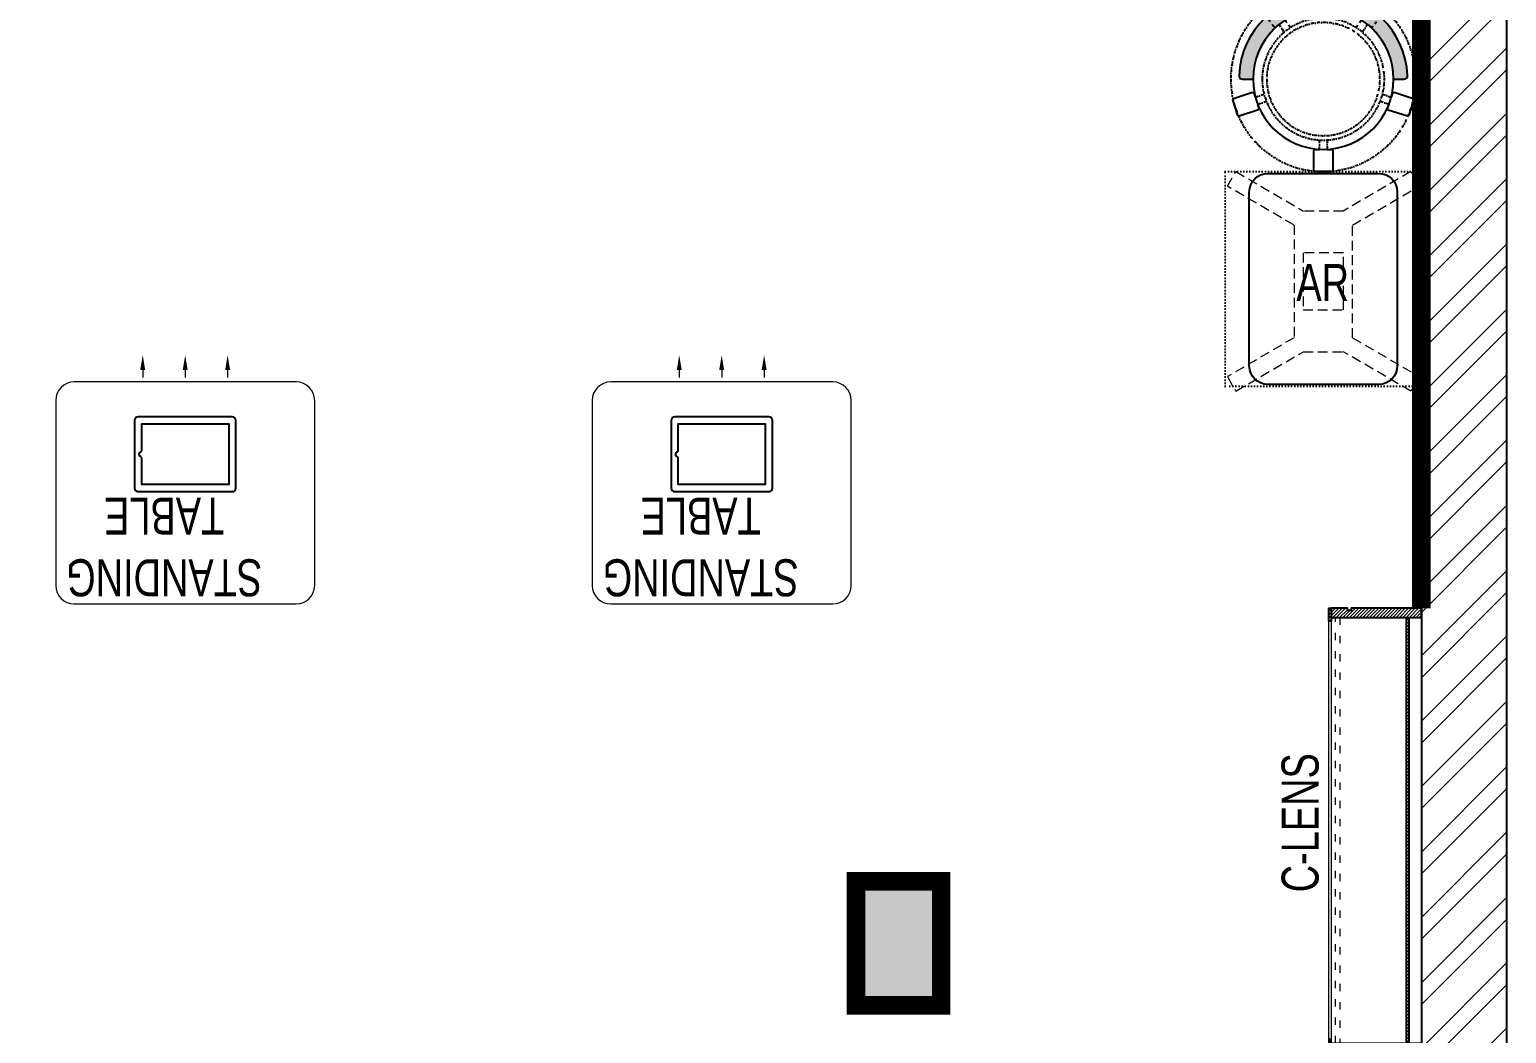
# Model space of a CAD drawing. Header units: feet. Extents: x 3247781 to 3254843, y -5730198 to -5713034.
# Drawn here: x 3250852 to 3254843, y -5720389 to -5717676 of the extents above; entities that cross this region are included whole.
import ezdxf

# ---------------------------------------------------------------- set-up
doc = ezdxf.new("R2010")
doc.units = ezdxf.units.FT
doc.header["$LTSCALE"] = 33
doc.header["$MEASUREMENT"] = 0
for name, pattern in [('ACAD_ISO03W100', [30, 12, -18]), ('DASHDOT2', [0.5, 0.25, -0.125, 0, -0.125]), ('DOT', [0.25, 0, -0.25]), ('HIDDEN2', [4.7624999999999975, 3.174999999999998, -1.587499999999999])]:
    doc.linetypes.add(name, pattern=pattern)
for name, color, linetype, lineweight in [('A-COL', 243, 'Continuous', 9), ('column hatch', 5, 'Continuous', 0), ('HATCH', 9, 'Continuous', 9), ('LENS-DIM', 252, 'Continuous', 5), ('LENS-TEXT', 31, 'Continuous', 5), ('LK-FF&E FLOOR', 1, 'Continuous', 9), ('LK-FF&E WALL', 1, 'Continuous', 9), ('LK-MIRROR', 133, 'Continuous', 13), ('LN-ELEVATION-1', 81, 'Continuous', 25), ('LN-ELEVATION-2', 103, 'Continuous', 20), ('LN-ELEVATION-3', 125, 'Continuous', 18), ('LN-ELEVATION-4', 145, 'Continuous', 13), ('LN-HATCH', 251, 'Continuous', 0), ('PLANO-TXT', 252, 'Continuous', 5)]:
    doc.layers.add(name, color=color, linetype=linetype, lineweight=lineweight)
doc.layers.add('A-WALL', color=1, linetype='Continuous')
doc.styles.add('LK TXT', font='GILC____.TTF', dxfattribs={"height": 100})

# ---------------------------------------------------------------- blocks, each defined once
blk = doc.blocks.new('JJ SH 1200')
at = {"layer": 'LN-HATCH', "ltscale": 0.5}
h = blk.add_hatch(dxfattribs=at)
h.set_pattern_fill('ANSI31', color=256, scale=2)
h.set_pattern_definition([(45, (4097187.330767878, 1708800.267299229), (-4.490128060534575, 4.490128060534575), [])])
h.paths.add_polyline_path([(792.0591651862488, 220), (792.0591651862488, 30), (786.0591651862486, 30), (786.0591651862486, 20), (792.0591651862488, 20), (792.0591651862488, -24), (767.0591651862488, -24), (767.0591651862488, 220)])
h.paths.add_polyline_path([(-382.9408348137513, 180), (767.0591651862488, 180), (767.0591651862488, 186), (-382.9408348137513, 186)])
h.paths.add_polyline_path([(757.0591651862486, -24), (757.0591651862486, -30), (792.0591651862488, -30), (792.0591651862488, -24)])
h.paths.add_polyline_path([(-407.9408348137512, 220), (-407.9408348137512, 30), (-401.9408348137512, 30), (-401.9408348137512, 20), (-407.9408348137512, 20), (-407.9408348137512, -24), (-382.9408348137513, -24), (-382.9408348137513, 220)])
h.paths.add_polyline_path([(-372.9408348137513, -24), (-372.9408348137513, -30), (-407.9408348137512, -30), (-407.9408348137512, -24)])
at = {"layer": 'LN-ELEVATION-1', "ltscale": 0.5}
for points in [[(-407.9408348137512, 220), (-407.9408348137512, 30), (-401.9408348137512, 30), (-401.9408348137512, 20), (-407.9408348137512, 20), (-407.9408348137512, -24), (-382.9408348137513, -24), (-382.9408348137513, 220)], [(792.0591651862488, 220), (792.0591651862488, 30), (786.0591651862486, 30), (786.0591651862486, 20), (792.0591651862488, 20), (792.0591651862488, -24), (767.0591651862488, -24), (767.0591651862488, 220)], [(-382.9408348137513, 180), (767.0591651862488, 180), (767.0591651862488, 186), (-382.9408348137513, 186)], [(-372.9408348137513, -24), (-372.9408348137513, -30), (-407.9408348137512, -30), (-407.9408348137512, -24)], [(757.0591651862486, -24), (757.0591651862486, -30), (792.0591651862488, -30), (792.0591651862488, -24)]]:
    blk.add_lwpolyline(points, close=True, dxfattribs=at)
at = {"layer": 'LN-ELEVATION-3', "ltscale": 0.5}
for p, q in [((767.0591651862488, 220), (-382.9408348137513, 220)), ((757.0591651862486, -24), (-372.9408348137513, -24)), ((-372.9408348137513, -30), (757.0591651862486, -30))]:
    blk.add_line(p, q, dxfattribs=at)
at = {"layer": 'LN-ELEVATION-4', "linetype": 'ACAD_ISO03W100', "ltscale": 0.05}
blk.add_lwpolyline([(767.0591651862488, 0), (-382.9408348137513, 0), (-382.9408348137513, -12), (767.0591651862488, -12)], close=True, dxfattribs=at)
blk = doc.blocks.new('A$Cc7330e11')
at = {"layer": 'column hatch'}
h = blk.add_hatch(color=8, dxfattribs=at)
h.dxf.hatch_style = 1
h.paths.add_polyline_path([(4393.000000238418, -14042.90992643218), (4163.000000238418, -14042.90992643218), (4163.000000238418, -14381.61428965907), (4393.000000238418, -14381.61428965907)])
h.paths.add_polyline_path([(1472.000000119209, -14042.90992643218), (1242.000000119209, -14042.90992643218), (1242.000000119209, -14381.61428965907), (1472.000000119209, -14381.61428965907)])
h.paths.add_polyline_path([(1472.000000119209, -12893.61428965907), (1242.000000119209, -12893.61428965907), (1242.000000119209, -13353.61428965907), (1472.000000119209, -13353.61428965907)])
h.paths.add_polyline_path([(4393.000000238418, -13002.18478967529), (4163.000000238418, -13002.18478967529), (4163.000000238418, -13353.61428965907), (4393.000000238418, -13353.61428965907)])
h.paths.add_polyline_path([(7062.000000476837, -9229.614289301448), (6832.000000476837, -9229.614289301448), (6832.000000476837, -9689.614289420659), (7062.000000476837, -9689.614289420659)])
h.paths.add_polyline_path([(4393.000000238418, -9229.614289301448), (4163.000000238418, -9229.614289301448), (4163.000000238418, -9689.614289420659), (4393.000000238418, -9689.614289420659)])
h.paths.add_polyline_path([(1472.000000119209, -9233.114289420657), (1242.000000119209, -9233.114289420657), (1242.000000119209, -9693.114289420657), (1472.000000119209, -9693.114289420657)])
h.paths.add_polyline_path([(1472.000000119209, -4659.61428894382), (1242.000000119209, -4659.61428894382), (1242.000000119209, -4998.31865228992), (1472.000000119209, -4998.31865228992)])
h.paths.add_polyline_path([(5534.000000476837, -4191.61428894382), (5304.000000476837, -4191.61428894382), (5304.000000476837, -4526.61428894382), (5534.000000476837, -4526.61428894382)])
h.paths.add_polyline_path([(5534.000000476837, -1224.614288705401), (5304.000000476837, -1224.614288705401), (5304.000000476837, -1774.614288705401), (5534.000000477768, -1774.614288705401)])
h.paths.add_polyline_path([(1472.000000119209, -1224.614288705401), (1242.000000119209, -1224.614288705401), (1242.000000119209, -1771.614288705401), (1472.000000119209, -1771.614288705401)])
h.paths.add_polyline_path([(1472.000000119209, 2750.385711652227), (1242.000000119209, 2750.385711652227), (1242.000000119209, 2295.385711533018), (1472.000000119209, 2295.385711533018)])
h.paths.add_polyline_path([(5534.000000476837, 2525.385711533017), (5304.000000476837, 2525.385711533017), (5304.000000476837, 2070.385711533018), (5534.000000476837, 2070.385711533018)])
at = {"layer": 'LN-HATCH'}
h = blk.add_hatch(dxfattribs=at)
h.set_pattern_fill('ANSI32', color=256, scale=333, angle=180)
h.set_pattern_definition([(225, (-8172983.39483943, 5276750), (88.29995930067012, -88.29995930067015), []), (225, (-8173042.261478865, 5276750), (88.29995930067012, -88.29995930067015), [])])
h.paths.add_polyline_path([(7062.000000476837, 1408.541238767095), (6832.000000476837, 1408.541238767095), (6832.000000476837, -9229.614289301448), (7062.000000476837, -9229.614289301448)])
h.paths.add_polyline_path([(230, 1408.541238767095), (0, 1408.541238767095), (0, -5004.61428894382), (1242.000000119209, -5004.61428894382), (1242.000000119209, -4998.31865228992), (1242.000000119209, -4774.614288943819), (230, -4774.614288943819)])
h.paths.add_polyline_path([(1472.000000119209, -4998.31865228992), (1242.000000119209, -4998.31865228992), (1242.000000119209, -5004.61428894382), (1242.000000119209, -8214.114289182238), (1242.000000119209, -9233.114289420657), (1472.000000119209, -9233.114289420657)])
h.paths.add_polyline_path([(1472.000000119209, -9693.114289420657), (1242.000000119209, -9693.114289420657), (1242.000000119209, -11158.17038645129), (1472.000000119209, -11158.17038645129)])
h.paths.add_polyline_path([(1472.000000119209, -13353.61428965907), (1242.000000119209, -13353.61428965907), (1242.000000119209, -14042.90992643218), (1472.000000119209, -14042.90992643218)])
h.paths.add_polyline_path([(1472.000000119209, -11158.17038645129), (1242.000000119209, -11158.17038645129), (1242.000000119209, -12893.61428965907), (1472.000000119209, -12893.61428965907)])
h.paths.add_polyline_path([(230.0000000009313, 2750.385711653158), (0, 2750.385711653158), (0, 1408.541238767095), (230, 1408.541238767095)])
h.paths.add_polyline_path([(7062.000000477768, 2750.385711652227), (6832.000000475907, 2750.385711653158), (6832.000000476837, 1408.541238767095), (7062.000000476837, 1408.541238767095)])
at = {"layer": 'A-COL'}
blk.add_lwpolyline([(5304.000000476837, -4191.61428894382), (5534.000000476837, -4191.61428894382), (5534.000000476837, -4526.61428894382), (5304.000000476837, -4526.61428894382)], close=True, dxfattribs=at)
at = {"layer": 'A-WALL'}
for p, q in [((6832.000000476837, 2750.385711653158), (6832.000000476837, -9229.614289301448)), ((7062.000000476837, 2750.385711653158), (7062.000000476837, -9229.614289301448))]:
    blk.add_line(p, q, dxfattribs=at)
blk = doc.blocks.new('Standing Table 700X600')
at = {"layer": 'LN-ELEVATION-1', "linetype": 'ByBlock', "lineweight": -2}
for p, q in [((-114.7243699021637, -32.29984612949194), (-114.7243699021637, -12)), ((0, -32.29984612949194), (0, -12)), ((114.7243699021637, -32.29984612949194), (114.7243699021637, -12))]:
    blk.add_line(p, q, dxfattribs=at)
at = {"layer": 'LN-ELEVATION-1'}
for points in [[(-127.25, 94.49999999997087), (126.75, 94.49999999997087, 0.4142135623713902), (136.75, 104.4999999999709), (136.75, 286.4999999999709, 0.4142135623713902), (126.75, 296.4999999999709), (-127.25, 296.4999999999709, 0.4142135623713902), (-137.25, 286.4999999999709), (-137.25, 104.4999999999709, 0.4142135623713902)], [(117.25, 185.9606079858495), (117.25, 113.5), (-117.75, 113.5), (-117.75, 277.5), (117.25, 277.5), (117.25, 205.0393920141796, 0.3275382217372251), (118.6499999994412, 203.1315136115008, -0.733799385757267), (118.6500000001397, 187.868486388732, 0.3275382217372252)]]:
    blk.add_lwpolyline(points, format="xyb", close=True, dxfattribs=at)
at = {"layer": 'LN-ELEVATION-1', "linetype": 'ByBlock', "lineweight": -2}
for points in [[(-108.0577032342553, -32.29984612949194), (-121.3910365682095, -32.29984612949194), (-114.7243699021637, -72.29984612949193)], [(6.666666666977107, -32.29984612949194), (-6.666666666045784, -32.29984612949194), (0, -72.29984612949193)], [(121.3910365691408, -32.29984612949194), (108.0577032361179, -32.29984612949194), (114.7243699021637, -72.29984612949193)]]:
    blk.add_solid(points, dxfattribs=at)
at = {"layer": 'LN-ELEVATION-2'}
blk.add_lwpolyline([(-300, 0), (300, 0, 0.4142135623725836), (350, 50), (350, 550, 0.4142135623725836), (300, 600), (-300, 600, 0.4142135623725837), (-350, 550), (-350, 50, 0.4142135623725836)], format="xyb", close=True, dxfattribs=at)
at = {"layer": 'LENS-TEXT', "color": 7, "linetype": 'Continuous', "ltscale": 3, "insert": (56.76527249882929, 445.9141869283921), "char_height": 100, "width": 783.9636358173434, "attachment_point": 5, "style": 'LK TXT'}
blk.add_mtext('STANDING TABLE', dxfattribs=at)
blk = doc.blocks.new('AR')
at = {"layer": 'LN-ELEVATION-2', "linetype": 'DOT', "lineweight": 25}
blk.add_lwpolyline([(0, 13.41378593863919), (530, 13.41378593863919), (530, 593.4137859386392), (0, 593.4137859386392)], close=True, dxfattribs=at)
at = {"layer": 'LN-ELEVATION-2', "lineweight": 25}
blk.add_lwpolyline([(465, 68.22063546301797), (465, 538.2206354630179, 0.4142135623730951), (415, 588.2206354630177), (115, 588.2206354630177, 0.4142135623730951), (65, 538.2206354630179), (65, 68.22063546301797, 0.4142135623730951), (115, 18.22063546301797), (415, 18.22063546301797, 0.4142135623730951)], format="xyb", close=True, dxfattribs=at)
at = {"layer": 'LN-ELEVATION-4', "linetype": 'HIDDEN2', "ltscale": 0.25}
for points in [[(185.8456009030342, 448.8780772723258), (5.888936847448348, 554.0078910568263), (28.48512306064368, 593.350836840691), (211.0874861851335, 486.6754184374586)], [(344.154399111867, 448.8780772762837), (524.1110631600021, 554.0078910947777), (501.5148769393563, 593.3508368753828), (318.9125138223171, 486.6754184374586)], [(211.0874861851335, 486.6754184376913), (318.9125138223171, 486.6754184376913)], [(185.8456009030342, 144.472759603057), (185.8456009030342, 448.8780772723258)], [(344.154399111867, 448.8780772762837), (344.154399111867, 144.4727595990989)], [(185.8456009030342, 144.472759603057), (5.888936847448348, 39.34294581855647), (28.48512306064368, 3.46917659e-08), (211.0874861851335, 106.6754184379242)], [(344.154399111867, 144.4727595990989), (524.1110631600021, 39.34294578060508), (501.5148769393563, 0), (318.9125138223171, 106.6754184379242)], [(318.9125138223171, 106.6754184376914), (211.0874861851335, 106.6754184376914)]]:
    blk.add_lwpolyline(points, dxfattribs=at)
blk.add_lwpolyline([(210.8456009030342, 373.9866790841333), (319.154399111867, 373.9866790841333), (319.154399111867, 219.3641577917151), (210.8456009030342, 219.3641577917151)], close=True, dxfattribs=at)
blk = doc.blocks.new('DR STOOL')
at = {"layer": 'HATCH'}
h = blk.add_hatch(dxfattribs=at)
h.set_pattern_fill('ANSI36', color=250, angle=-90.00000000000001)
h.set_pattern_definition([(315, (-227.8099174643867, 917.3997257252777), (6.173926083235043, -1.683798022700468), [7.9375, -1.587499999999999, 0, -1.587499999999999])])
edge = h.paths.add_edge_path()
edge.add_line((-190.0000000041909, 4.511094e-10), (-218.6899174675346, 4.511094e-10))
edge.add_arc((-218.6899174670689, 9.120000000388245), 9.119999999940092, 177.6119845363388, 269.9999999996136, ccw=False)
edge.add_arc((-1.8626451e-09, 3.565219e-10), 228.000000002257, 2.3880154632688004, 177.6119845367313, ccw=False)
edge.add_arc((218.6899174633436, 9.120000000497384), 9.120000000051716, -90.00000000034493, 2.3880154629299, ccw=False)
edge.add_line((218.6899174633436, 4.511094e-10), (190, 4.511094e-10))
edge.add_arc((-1.8626451e-09, 4.511094e-10), 190.000000001979, -1.27e-14, 180)
at = {"layer": 'LN-ELEVATION-1', "color": 1, "ltscale": 100}
for p, q in [((-128.6221585394814, 215.4841044476634), (-165.2704676063731, 189.0243927398114)), ((-124.7228340068832, 214.8545704018979), (-128.6221585394814, 215.4841044476634)), ((-112.6981821293011, 198.1996966340157), (-124.7228340068832, 214.8545704018979)), ((124.7553772013634, 214.9803744515593), (112.5488144652918, 198.2845540212292)), ((128.7014972954057, 215.5933048763618), (124.7553772013634, 214.9803744515593)), ((128.7014972954057, 215.5933048763618), (124.7553772013634, 214.9803744515593)), ((165.1911288509145, 188.915192311113), (128.7014972954057, 215.5933048763618)), ((165.1911288509145, 188.915192311113), (128.7014972954057, 215.5933048763618)), ((-165.2704676063731, 189.0243927398114), (-165.9069543029182, 185.0820035930228)), ((-165.9069543029182, 185.0820035930228), (-153.8003208162263, 168.3135803133482)), ((153.6734594982117, 168.4294150282658), (165.7973639420234, 185.0121775862135)), ((165.7973639420234, 185.0121775862135), (165.1911288509145, 188.915192311113)), ((165.7973639420234, 185.0121775862135), (165.1911288509145, 188.915192311113)), ((-191.2928382232785, -35.45407700946089), (-242.9550312487409, -52.24013893969095)), ((-187.9259491492994, -37.1695928365807), (-191.2928382232785, -35.45407700946089)), ((-184.1424400564283, -48.81403796559607), (-187.9259491492994, -37.1695928365807)), ((188.0651108901948, -36.96233201187715), (184.0504167033359, -49.19388854173303)), ((191.3981811110861, -35.27656588272658), (188.0651108901948, -36.96233201187715)), ((243.0100176925771, -52.21682526778022), (191.3981811110861, -35.27656588272658)), ((-242.9550312487409, -52.24013893969095), (-244.7482102331705, -55.75945052818861)), ((-244.7482102331705, -55.75945052818861), (-230.7800458371639, -98.74904560100549)), ((-173.8639617776498, -80.4479453730819), (-177.8421125086024, -68.2044548037811)), ((177.6922140880488, -68.56540505095472), (173.8739495249465, -80.1985000452405)), ((230.715890809428, -98.7280946081737), (244.8123673382215, -55.78040257930116)), ((244.8123673382215, -55.78040257930116), (243.0100176925771, -52.21682526778022)), ((-230.7800458371639, -98.74904560100549), (-227.2218665438704, -100.5620286722478)), ((-227.2218665438704, -100.5620286722478), (-175.5596735184081, -83.7759667420105)), ((-175.5596735184081, -83.7759667420105), (-173.8639617776498, -80.4479453730819)), ((173.8739495249465, -80.1985000452405), (175.5794035866856, -83.5704969359358)), ((175.5794035866856, -83.5704969359358), (227.1912401677109, -100.5107563209894)), ((227.1912401677109, -100.5107563209894), (230.715890809428, -98.7280946081737)), ((-22.72193054761737, -190.2142363802995), (-25.39390889601782, -192.886214728569)), ((-25.39390889601782, -192.886214728569), (-25.39390889601782, -247.2070584567482)), ((-10.47823652112856, -190.2142363802995), (-22.72193054761737, -190.2142363802995)), ((22.78362171910703, -190.2142363802995), (9.910054048988968, -190.2142363802995)), ((25.42475448176265, -192.8553691428751), (22.78362171910703, -190.2142363802995)), ((25.42475448176265, -247.1762128710543), (25.42475448176265, -192.8553691428751)), ((-25.39390889601782, -247.2070584567482), (-22.60096735274419, -250)), ((-22.60096735274419, -250), (22.60096735274419, -250)), ((22.60096735274419, -250), (25.42475448176265, -247.1762128710543))]:
    blk.add_line(p, q, dxfattribs=at)
at = {"layer": 'LN-ELEVATION-1', "linetype": 'DASHDOT2'}
for p, q in [((-153.8003208162263, 168.3135803133482), (-134.1093360339291, 141.0403694751003)), ((-92.92521573789418, 170.8129362839827), (-112.6981821293011, 198.1996966340157)), ((-103.4542870586738, 159.9154408004979), (-93.52748446213081, 167.0824927485227)), ((-88.15393704269081, 139.4771787207864), (-103.4542870586738, 159.9154408004979)), ((-93.52748446213081, 167.0824927485227), (-92.92521573789418, 170.8129362839827)), ((103.6608748426661, 159.8406005539291), (88.19885099539533, 139.4487815762331)), ((112.5488144652918, 198.2845540212292), (92.69529851106927, 171.1294289919315)), ((92.69529851106927, 171.1294289919315), (93.26858203159645, 167.4385604566923)), ((93.26858203159645, 167.4385604566923), (103.6608748426661, 159.8406005539291)), ((133.7372852512635, 141.1612321265929), (153.6734594982117, 168.4294150282658)), ((-134.1093360339291, 141.0403694751003), (-130.4219571123831, 140.4450534014686)), ((-130.4219571123831, 140.4450534014686), (-119.9844727469608, 147.9808124662595)), ((-119.9844727469608, 147.9808124662595), (-105.3687285655178, 126.9741353208374)), ((105.4096150295809, 126.94019481352), (120.1194891873747, 147.8074627162714)), ((120.1194891873747, 147.8074627162714), (130.0033113472163, 140.5812532722048)), ((130.0033113472163, 140.5812532722048), (133.7372852512635, 141.1612321265929)), ((-159.954806596972, -40.49024384317454), (-184.1424400564283, -48.81403796559607)), ((-177.8421125086024, -68.2044548037811), (-153.4148110738024, -60.73628028803068)), ((153.3006618716754, -61.02382378749462), (177.6922140880488, -68.56540505095472)), ((184.0504167033359, -49.19388854173303), (159.8786162491887, -40.79004861696012)), ((-10.92024635523557, -164.6382343793375), (-10.47823652112856, -190.2142363802995)), ((9.910054048988968, -190.2142363802995), (10.35584833659231, -164.674698740353))]:
    blk.add_line(p, q, dxfattribs=at)
at = {"layer": 'LN-ELEVATION-1', "color": 1, "ltscale": 100}
blk.add_lwpolyline([(-190.0000000023283, 0), (-218.6899174656719, 0, -0.4264743413925903), (-227.8019973598421, 9.5, -0.959166304662544), (227.8019973593764, 9.5, -0.4264743413925903), (218.6899174647406, 0), (190.0000000013969, 0)], format="xyb", dxfattribs=at)
at = {"layer": 'LN-ELEVATION-1', "linetype": 'DASHDOT2'}
for radius in [250, 165, 153]:
    blk.add_circle((0, 0), radius, dxfattribs=at)
at = {"layer": 'LN-ELEVATION-1', "color": 1, "ltscale": 100}
blk.add_circle((0, 0), 190, dxfattribs=at)

msp = doc.modelspace()

# ---------------------------------------------------------------- linework, layer by layer
at = {"layer": 'LK-MIRROR', "linetype": 'ACAD_ISO03W100', "ltscale": 0.05, "const_width": 50}
msp.add_lwpolyline([(3254613.206598693, -5719240.306652782), (3254613.206598693, -5717561.306651829)], dxfattribs=at)
msp.add_lwpolyline([(3253315.206598693, -5719978.306652067), (3253085.206598693, -5719978.306652067), (3253085.206598693, -5720313.306652067), (3253315.206598693, -5720313.306652067)], close=True, dxfattribs=at)

# ---------------------------------------------------------------- block references
at = {"layer": 'LENS-DIM', "color": 2}
msp.add_blockref('A$Cc7330e11', (3247781.206598216, -5715786.692363123), dxfattribs=at)
at = {"layer": 'LK-FF&E FLOOR', "xscale": -1}
for name, p in [('DR STOOL', (3254348.206598693, -5717810.306652782)), ('AR', (3254613.206598693, -5718653.72043872))]:
    msp.add_blockref(name, p, dxfattribs=at)
at = {"layer": 'LK-FF&E FLOOR', "rotation": 180}
for p in [(3251272.206598454, -5718628.692363123), (3252722.206598455, -5718628.692363123)]:
    msp.add_blockref('Standing Table 700X600', p, dxfattribs=at)
at = {"layer": 'LK-FF&E WALL', "xscale": -1, "rotation": 270}
msp.add_blockref('JJ SH 1200', (3254393.206598693, -5720032.365817969), dxfattribs=at)

# ---------------------------------------------------------------- texts
at = {"layer": 'LENS-TEXT', "color": 0, "linetype": 'Continuous', "ltscale": 3, "insert": (3254346.549561787, -5718359.79109684), "char_height": 100, "attachment_point": 5, "style": 'LK TXT'}
msp.add_mtext_dynamic_manual_height_columns('AR', width=237.4408088319178, gutter_width=12.5, heights=[0], dxfattribs=at)
at = {"layer": 'PLANO-TXT', "linetype": 'Continuous', "ltscale": 3, "insert": (3254286.206598216, -5719819.919107309, -23744.04052932372), "char_height": 100, "width": 149.546511627907, "attachment_point": 5, "rotation": 90.00000000000007, "style": 'LK TXT'}
msp.add_mtext('C-LENS', dxfattribs=at)

doc.saveas('drawing.dxf')
